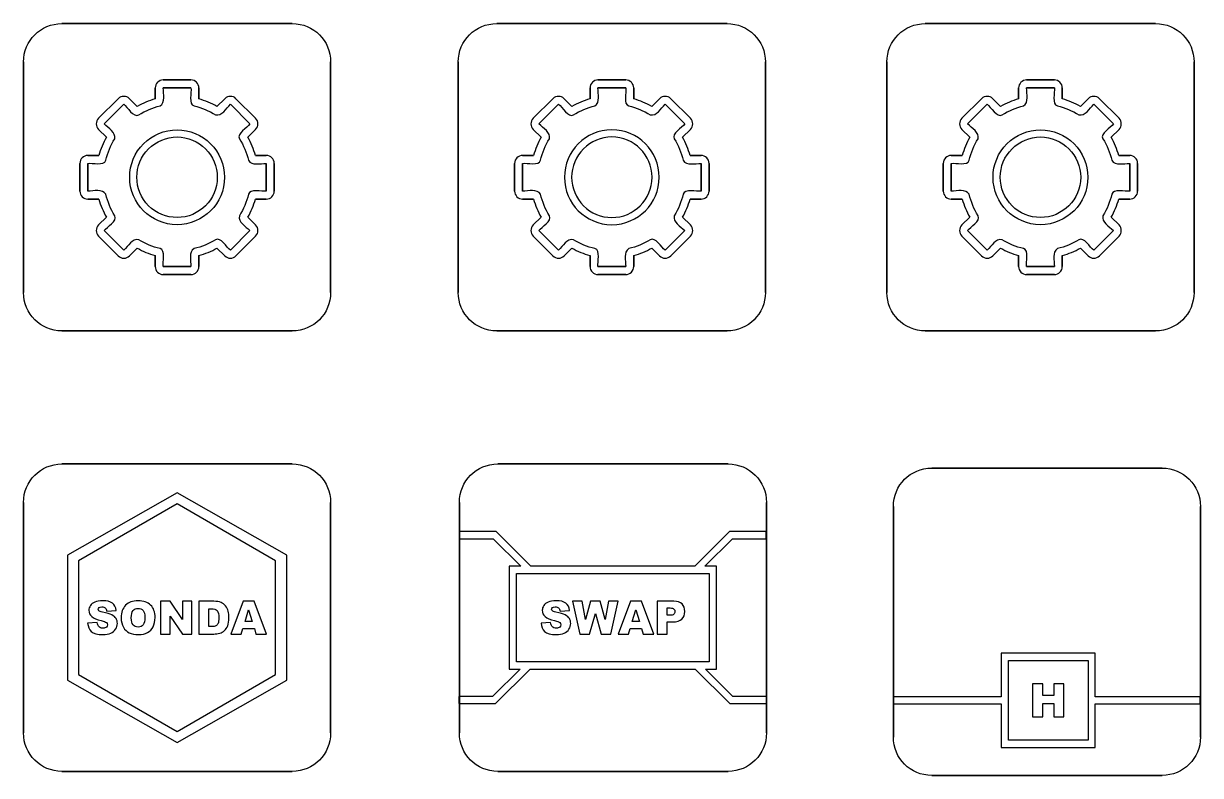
# Model space of a CAD drawing. Extents: x 85 to 1098, y 132 to 502.
# Drawn here: x 85 to 665, y 133 to 502 of the extents above; entities that cross this region are included whole.
import ezdxf

# ---------------------------------------------------------------- set-up
doc = ezdxf.new("R2010")
doc.units = 0
doc.layers.add('CZECH_Engine_Cards_wDL2', color=7, linetype='CONTINUOUS')

msp = doc.modelspace()

# ---------------------------------------------------------------- linework, layer by layer
at = {"layer": 'CZECH_Engine_Cards_wDL2', "color": 5}
for points in [[(104.345744, 502.406154), (217.731581, 502.406154)], [(104.345744, 502.406154), (104.345744, 502.406154)], [(318.345752, 502.406154), (431.731589, 502.406154)], [(318.345752, 502.406154), (318.345752, 502.406154)], [(529.34576, 502.406154), (642.731597, 502.406154)], [(529.34576, 502.406154), (529.34576, 502.406154)], [(85.448107, 370.122691), (85.448107, 483.508515)], [(236.629207, 483.508515), (236.629207, 370.122691)], [(299.448113, 370.122691), (299.448113, 483.508515)], [(450.629215, 483.508515), (450.629215, 370.122691)], [(510.448121, 370.122691), (510.448121, 483.508515)], [(661.629223, 483.508515), (661.629223, 370.122691)], [(150.292583, 470.736275), (150.292583, 465.343408)], [(167.870636, 474.650248), (154.206423, 474.650248), (154.206556, 474.650248)], [(154.216409, 470.726368), (154.216543, 470.726368)], [(154.216543, 470.726368), (167.860916, 470.726368)], [(171.784609, 465.343408), (171.784609, 470.736275)], [(364.292591, 470.736275), (364.292591, 465.343408)], [(381.870644, 474.650248), (368.206431, 474.650248), (368.206564, 474.650248)], [(368.216417, 470.726368), (368.216551, 470.726368)], [(368.216551, 470.726368), (381.860924, 470.726368)], [(385.784617, 465.343408), (385.784617, 470.736275)], [(575.292599, 470.736275), (575.292599, 465.343408)], [(592.870652, 474.650248), (579.206439, 474.650248), (579.206572, 474.650248)], [(579.216426, 470.726368), (579.216559, 470.726368)], [(579.216559, 470.726368), (592.860932, 470.726368)], [(596.784625, 465.343408), (596.784625, 470.736275)], [(132.049865, 465.466942), (122.387318, 455.804395)], [(141.398263, 461.644848), (137.576557, 465.466942)], [(184.500622, 465.466942), (180.678155, 461.644848)], [(199.689848, 455.804395), (190.027302, 465.466942)], [(346.049871, 465.466942), (336.387325, 455.804395)], [(355.398271, 461.644848), (351.576565, 465.466942)], [(398.50063, 465.466942), (394.678163, 461.644848)], [(413.689856, 455.804395), (404.02731, 465.466942)], [(557.049879, 465.466942), (547.387333, 455.804395)], [(566.398279, 461.644848), (562.576573, 465.466942)], [(609.500638, 465.466942), (605.678172, 461.644848)], [(624.689864, 455.804395), (615.027318, 465.466942)], [(125.168533, 453.036849), (134.80897, 462.685675)], [(187.260355, 462.685675), (196.909182, 453.045235)], [(339.168538, 453.036849), (348.808978, 462.685675)], [(401.260363, 462.685675), (410.90919, 453.045235)], [(550.168546, 453.036849), (559.808986, 462.685675)], [(612.260371, 462.685675), (621.909198, 453.045235)], [(122.387318, 450.277702), (126.209412, 446.455236)], [(195.867902, 446.455622), (199.690368, 450.277702)], [(336.387325, 450.277702), (340.209418, 446.455236)], [(409.86791, 446.455622), (413.690376, 450.277702)], [(547.387333, 450.277702), (551.209426, 446.455236)], [(620.867918, 446.455622), (624.690384, 450.277702)], [(122.510852, 437.561676), (117.117985, 437.561676)], [(204.959328, 437.561676), (199.566462, 437.561676)], [(336.510858, 437.561676), (331.117992, 437.561676)], [(418.959336, 437.561676), (413.56647, 437.561676)], [(547.510866, 437.561676), (542.118, 437.561676)], [(629.959344, 437.561676), (624.566478, 437.561676)], [(113.204012, 433.647702), (113.204012, 419.983503)], [(117.127825, 419.99341), (117.127825, 433.637796)], [(204.949488, 433.637796), (204.949488, 419.99341)], [(208.873301, 419.983116), (208.873301, 433.647329)], [(327.204018, 433.647702), (327.204018, 419.983503)], [(331.127832, 419.99341), (331.127832, 433.637796)], [(418.949496, 433.637796), (418.949496, 419.99341)], [(422.873309, 419.983116), (422.873309, 433.647329)], [(538.204027, 433.647702), (538.204027, 419.983503)], [(542.12784, 419.99341), (542.12784, 433.637796)], [(629.949504, 433.637796), (629.949504, 419.99341)], [(633.873317, 419.983116), (633.873317, 433.647329)], [(180.840689, 426.815596), (180.840689, 426.815596)], [(184.373182, 426.815596), (184.373182, 426.815596)], [(605.840705, 426.815596), (605.840705, 426.815596)], [(609.373198, 426.815596), (609.373198, 426.815596)], [(117.117985, 416.06953), (122.510852, 416.06953)], [(199.566462, 416.06953), (204.959328, 416.06953)], [(331.117992, 416.06953), (336.510858, 416.06953)], [(413.56647, 416.06953), (418.959336, 416.06953)], [(542.118, 416.06953), (547.510866, 416.06953)], [(624.566478, 416.06953), (629.959344, 416.06953)], [(126.209412, 407.17521), (122.387318, 403.353503)], [(199.690368, 403.353503), (195.867902, 407.175596)], [(340.209418, 407.17521), (336.387325, 403.353503)], [(413.690376, 403.353503), (409.86791, 407.175596)], [(551.209426, 407.17521), (547.387333, 403.353503)], [(624.690384, 403.353503), (620.867918, 407.175596)], [(134.817343, 390.94553), (125.16852, 400.585957)], [(196.909182, 400.594357), (187.268369, 390.945904)], [(348.817351, 390.94553), (339.168525, 400.585957)], [(410.90919, 400.594357), (401.268377, 390.945904)], [(559.817359, 390.94553), (550.168533, 400.585957)], [(621.909198, 400.594357), (612.268385, 390.945904)], [(122.387318, 397.82681), (132.049865, 388.164264)], [(190.027822, 388.164264), (199.690368, 397.82681)], [(336.387325, 397.82681), (346.049871, 388.164264)], [(404.02783, 388.164264), (413.690376, 397.82681)], [(547.387333, 397.82681), (557.049879, 388.164264)], [(615.027838, 388.164264), (624.690384, 397.82681)], [(137.576557, 388.164264), (141.399023, 391.986357)], [(150.29297, 388.287797), (150.29297, 382.89493)], [(171.784742, 382.89493), (171.784742, 388.287797)], [(180.679049, 391.986357), (184.501142, 388.164264)], [(351.576565, 388.164264), (355.399031, 391.986357)], [(364.292978, 388.287797), (364.292978, 382.89493)], [(385.78475, 382.89493), (385.78475, 388.287797)], [(394.679057, 391.986357), (398.50115, 388.164264)], [(562.576573, 388.164264), (566.399039, 391.986357)], [(575.292986, 388.287797), (575.292986, 382.89493)], [(596.784758, 382.89493), (596.784758, 388.287797)], [(605.679065, 391.986357), (609.501158, 388.164264)], [(167.860916, 382.904837), (154.216543, 382.904837)], [(381.860924, 382.904837), (368.216551, 382.904837)], [(592.860932, 382.904837), (579.216559, 382.904837)], [(154.206929, 378.980957), (167.871142, 378.980957)], [(368.206937, 378.980957), (381.87115, 378.980957)], [(579.206946, 378.980957), (592.871159, 378.980957)], [(217.731581, 351.225051), (104.345744, 351.225051)], [(431.731589, 351.225051), (318.345752, 351.225051)], [(642.731597, 351.225051), (529.34576, 351.225051)], [(104.345744, 285.800026), (217.731581, 285.800026)], [(104.345744, 285.800026), (104.345744, 285.800026)], [(318.870165, 285.799893), (432.256003, 285.799893)], [(318.870165, 285.799893), (318.870165, 285.799893)], [(532.504373, 283.799893), (645.890197, 283.799893)], [(532.504373, 283.799893), (532.504373, 283.799893)], [(85.448107, 153.516549), (85.448107, 266.902387)], [(107.029362, 240.94505), (107.029362, 179.475368), (161.037919, 148.739063), (215.047961, 179.475368), (215.047961, 240.94505), (161.037919, 271.679891), (107.029362, 240.94505)], [(236.629221, 266.902387), (236.629221, 153.516549)], [(299.972526, 153.516429), (299.972526, 266.902267)], [(451.153629, 266.902267), (451.153629, 153.516429)], [(112.543329, 238.208809), (112.543329, 182.211477), (161.037995, 154.211478), (209.533993, 182.211477), (209.533993, 238.208809), (161.037995, 266.207475), (112.543329, 238.208809)], [(513.606734, 151.51643), (513.606734, 264.902267)], [(664.787837, 264.902267), (664.787837, 151.51643)], [(423.011336, 188.448282), (328.114805, 188.448282), (328.114805, 231.970401), (423.011336, 231.970401), (423.011336, 188.448282)], [(609.478998, 149.96583), (570.290239, 149.96583), (570.290239, 189.154589), (609.478998, 189.154589), (609.478998, 149.96583)], [(217.731581, 134.61891), (104.345744, 134.61891)], [(432.256003, 134.61879), (318.870165, 134.61879)], [(645.890197, 132.618786), (532.504373, 132.618786)]]:
    msp.add_lwpolyline(points, close=True, dxfattribs=at)
for points in [[(375.039061, 450.149468), (375.039061, 450.149468)], [(375.039061, 446.618228), (375.039061, 446.618228)], [(300.029301, 252.561578), (300.029301, 249.018618), (316.621091, 249.018618), (330.189451, 235.518618), (324.568361, 235.518618), (324.568361, 184.901428), (329.833981, 184.901428), (316.339841, 171.479548), (299.75, 171.479548), (299.75, 167.934628), (317.808591, 167.934628), (334.775391, 184.901428), (416.138671, 184.901428), (433.060551, 167.979548), (451.121091, 167.979548), (451.121091, 171.522518), (434.529301, 171.522518), (421.080081, 184.901428), (426.558591, 184.901428), (426.558591, 235.518618), (420.886721, 235.518618), (434.455081, 249.018618), (451.046881, 249.018618), (451.046881, 252.561578), (432.986331, 252.561578), (415.943361, 235.518618), (335.132811, 235.518618), (318.089841, 252.561578), (300.029301, 252.561578), (300.029301, 252.561578)], [(124.45898, 218.536188), (124.45898, 218.536188)], [(141.81836, 214.768618), (141.81836, 214.768618)], [(141.82812, 218.536188), (141.82812, 218.536188)], [(152.93555, 218.262758), (152.93555, 202.157288), (157.61719, 202.157288), (157.61719, 211.001038), (163.64844, 202.157288), (168.33984, 202.157288), (168.33984, 218.262758), (163.64844, 218.262758), (163.64844, 209.352598), (157.58398, 218.262758), (152.93555, 218.262758), (152.93555, 218.262758)], [(171.73438, 218.262758), (171.73438, 202.157288), (179.12695, 202.157288)], [(179.12695, 218.262758), (171.73438, 218.262758), (171.73438, 218.262758)], [(176.71094, 214.614318), (177.95117, 214.614318)], [(177.92969, 205.815488), (176.71094, 205.815488), (176.71094, 214.614318), (176.71094, 214.614318)], [(193.58594, 218.262758), (187.53125, 202.157288), (192.61914, 202.157288), (193.39844, 204.815488), (199.06836, 204.815488), (199.85938, 202.157288), (205.06641, 202.157288), (199.01367, 218.262758), (193.58594, 218.262758), (193.58594, 218.262758)], [(347.630861, 218.536188), (347.630861, 218.536188)], [(355.650391, 218.262758), (359.232421, 202.157288), (364.109381, 202.157288), (366.921881, 212.295958), (369.746091, 202.157288), (374.623051, 202.157288), (378.171881, 218.262758), (373.470701, 218.262758), (371.767581, 209.264708), (369.273441, 218.262758), (364.560551, 218.262758), (362.078121, 209.264708), (360.375001, 218.262758), (355.650391, 218.262758), (355.650391, 218.262758)], [(384.236331, 218.262758), (378.183591, 202.157288), (383.269531, 202.157288), (384.050781, 204.815488), (389.718751, 204.815488), (390.509771, 202.157288), (395.716801, 202.157288), (389.664061, 218.262758), (384.236331, 218.262758), (384.236331, 218.262758)], [(397.277341, 218.262758), (397.277341, 202.157288), (402.275391, 202.157288), (402.275391, 208.133848), (405.000001, 208.133848)], [(405.550781, 218.262758), (397.277341, 218.262758), (397.277341, 218.262758)], [(402.275391, 214.989318), (403.693361, 214.989318)], [(403.496091, 211.395568), (402.275391, 211.395568), (402.275391, 214.989318), (402.275391, 214.989318)], [(126.4043, 213.461968), (131.0957, 213.735408)], [(196.24414, 214.086968), (198.02344, 208.297908), (194.47461, 208.297908), (196.24414, 214.086968), (196.24414, 214.086968)], [(349.574221, 213.461968), (354.265621, 213.735408)], [(386.894531, 214.086968), (388.675781, 208.297908), (385.126951, 208.297908), (386.894531, 214.086968), (386.894531, 214.086968)], [(121.74609, 207.782288), (117.01172, 207.485408)], [(344.916021, 207.782288), (340.181641, 207.485408)], [(566.742191, 192.704158), (566.742191, 171.280328), (513.527341, 171.280328), (513.527341, 167.838928), (566.742191, 167.838928), (566.742191, 146.417048), (613.027341, 146.417048), (613.027341, 167.838928), (664.703121, 167.838928), (664.703121, 171.282288), (613.027341, 171.282288), (613.027341, 192.704158), (566.742191, 192.704158), (566.742191, 192.704158)], [(582.177731, 177.612368), (582.177731, 161.506898), (587.154301, 161.506898), (587.154301, 168.022518), (592.591801, 168.022518), (592.591801, 161.506898), (597.591801, 161.506898), (597.591801, 177.612368), (592.591801, 177.612368), (592.591801, 171.977598), (587.154301, 171.977598), (587.154301, 177.612368), (582.177731, 177.612368), (582.177731, 177.612368)]]:
    msp.add_lwpolyline(points, dxfattribs=at)
for points in [[(85.448107, 483.508515), (85.448107, 493.977808), (93.876452, 502.406154), (104.345744, 502.406154)], [(217.731581, 502.406154), (228.200861, 502.406154), (236.629207, 493.977808), (236.629207, 483.508515)], [(299.448113, 483.508515), (299.448113, 493.977808), (307.876459, 502.406154), (318.345752, 502.406154)], [(431.731589, 502.406154), (442.200869, 502.406154), (450.629215, 493.977808), (450.629215, 483.508515)], [(510.448121, 483.508515), (510.448121, 493.977808), (518.876467, 502.406154), (529.34576, 502.406154)], [(642.731597, 502.406154), (653.200877, 502.406154), (661.629223, 493.977808), (661.629223, 483.508515)], [(154.206556, 474.650248), (152.048556, 474.650248), (150.292583, 472.894262), (150.292583, 470.736275)], [(152.71045, 461.917822), (155.433663, 463.615795), (154.216409, 467.749528), (154.216409, 470.726368)], [(167.860916, 470.726368), (168.218169, 468.577688), (166.532823, 462.673702), (169.366876, 461.918208)], [(171.784609, 470.736275), (171.784609, 472.894262), (170.028622, 474.650248), (167.870636, 474.650248)], [(368.206564, 474.650248), (366.048564, 474.650248), (364.292591, 472.894262), (364.292591, 470.736275)], [(366.710457, 461.917822), (369.433671, 463.615795), (368.216417, 467.749528), (368.216417, 470.726368)], [(381.860924, 470.726368), (382.218177, 468.577688), (380.53283, 462.673702), (383.366884, 461.918208)], [(385.784617, 470.736275), (385.784617, 472.894262), (384.02863, 474.650248), (381.870644, 474.650248)], [(579.206572, 474.650248), (577.048572, 474.650248), (575.292599, 472.894262), (575.292599, 470.736275)], [(577.710466, 461.917822), (580.433679, 463.615795), (579.216426, 467.749528), (579.216426, 470.726368)], [(592.860932, 470.726368), (593.218185, 468.577688), (591.532839, 462.673702), (594.366892, 461.918208)], [(596.784625, 470.736275), (596.784625, 472.894262), (595.028638, 474.650248), (592.870652, 474.650248)], [(137.576557, 465.466942), (136.05277, 466.990528), (133.573463, 466.990342), (132.049865, 465.466942)], [(150.292583, 465.343408), (147.175556, 464.470435), (144.194716, 463.231022), (141.398263, 461.644848)], [(180.678155, 461.644848), (177.881796, 463.230742), (174.901516, 464.470475), (171.784609, 465.343408)], [(190.027302, 465.466942), (188.503902, 466.990728), (186.024409, 466.990342), (184.500622, 465.466942)], [(351.576565, 465.466942), (350.052778, 466.990528), (347.573471, 466.990342), (346.049871, 465.466942)], [(364.292591, 465.343408), (361.175564, 464.470435), (358.194724, 463.231022), (355.398271, 461.644848)], [(394.678163, 461.644848), (391.881804, 463.230742), (388.901524, 464.470475), (385.784617, 465.343408)], [(404.02731, 465.466942), (402.50391, 466.990728), (400.024417, 466.990342), (398.50063, 465.466942)], [(562.576573, 465.466942), (561.052786, 466.990528), (558.573479, 466.990342), (557.049879, 465.466942)], [(575.292599, 465.343408), (572.175572, 464.470435), (569.194732, 463.231022), (566.398279, 461.644848)], [(605.678172, 461.644848), (602.881812, 463.230742), (599.901532, 464.470475), (596.784625, 465.343408)], [(615.027318, 465.466942), (613.503918, 466.990728), (611.024425, 466.990342), (609.500638, 465.466942)], [(134.80897, 462.685675), (136.58169, 461.417528), (139.583637, 456.027595), (142.123356, 457.513182)], [(142.123356, 457.513182), (145.38157, 459.535515), (148.94365, 461.017395), (152.71045, 461.917822)], [(169.366876, 461.918208), (173.133876, 461.017782), (176.695756, 459.535515), (179.953969, 457.513182)], [(179.953969, 457.513182), (183.086955, 456.773822), (185.153035, 460.574888), (187.260355, 462.685675)], [(348.808978, 462.685675), (350.581698, 461.417528), (353.583644, 456.027595), (356.123364, 457.513182)], [(356.123364, 457.513182), (359.381578, 459.535515), (362.943658, 461.017395), (366.710457, 461.917822)], [(383.366884, 461.918208), (387.133884, 461.017782), (390.695764, 459.535515), (393.953977, 457.513182)], [(393.953977, 457.513182), (397.086963, 456.773822), (399.153043, 460.574888), (401.260363, 462.685675)], [(559.808986, 462.685675), (561.581706, 461.417528), (564.583653, 456.027595), (567.123372, 457.513182)], [(567.123372, 457.513182), (570.381586, 459.535515), (573.943666, 461.017395), (577.710466, 461.917822)], [(594.366892, 461.918208), (598.133892, 461.017782), (601.695772, 459.535515), (604.953985, 457.513182)], [(604.953985, 457.513182), (608.086971, 456.773822), (610.153051, 460.574888), (612.260371, 462.685675)], [(122.387318, 455.804395), (120.863732, 454.280795), (120.863732, 451.801502), (122.387318, 450.277702)], [(130.341011, 445.730849), (131.080318, 448.863875), (127.279279, 450.929715), (125.168533, 453.036849)], [(196.909182, 453.045235), (195.641102, 451.272942), (190.250249, 448.270009), (191.736689, 445.730849)], [(199.690368, 450.277702), (201.213582, 451.801502), (201.213395, 454.280795), (199.689848, 455.804395)], [(336.387325, 455.804395), (334.863738, 454.280795), (334.863738, 451.801502), (336.387325, 450.277702)], [(344.341018, 445.730849), (345.080325, 448.863875), (341.279285, 450.929715), (339.168538, 453.036849)], [(410.90919, 453.045235), (409.64111, 451.272942), (404.250257, 448.270009), (405.736697, 445.730849)], [(413.690376, 450.277702), (415.21359, 451.801502), (415.213403, 454.280795), (413.689856, 455.804395)], [(547.387333, 455.804395), (545.863746, 454.280795), (545.863746, 451.801502), (547.387333, 450.277702)], [(555.341026, 445.730849), (556.080333, 448.863875), (552.279293, 450.929715), (550.168546, 453.036849)], [(621.909198, 453.045235), (620.641118, 451.272942), (615.250265, 448.270009), (616.736705, 445.730849)], [(624.690384, 450.277702), (626.213598, 451.801502), (626.213411, 454.280795), (624.689864, 455.804395)], [(126.209412, 446.455236), (124.623518, 443.659062), (123.383785, 440.678596), (122.510852, 437.561676)], [(144.538662, 443.3156), (148.914734, 447.691674), (154.849961, 450.150128), (161.038663, 450.150129)], [(147.036504, 440.817755), (150.750107, 444.531358), (155.786835, 446.617638), (161.038663, 446.617636)], [(161.038663, 450.150129), (167.227364, 450.150128), (173.162592, 447.691674), (177.538663, 443.3156)], [(161.038663, 446.617636), (166.290488, 446.617634), (171.327212, 444.531353), (175.040813, 440.81775)], [(199.566462, 437.561676), (198.693488, 440.678502), (197.454075, 443.659169), (195.867902, 446.455622)], [(340.209418, 446.455236), (338.623525, 443.659062), (337.383792, 440.678596), (336.510858, 437.561676)], [(375.039061, 450.149468), (362.152184, 450.149168), (351.70538, 439.702365), (351.705081, 426.815488)], [(375.039061, 446.618228), (369.786992, 446.618413), (364.749981, 444.532118), (361.036208, 440.818344)], [(398.373051, 426.815488), (398.372751, 439.702369), (387.925942, 450.149174), (375.039061, 450.149468)], [(394.839841, 426.815488), (394.840232, 437.751636), (385.975208, 446.617537), (375.039061, 446.618228)], [(413.56647, 437.561676), (412.693496, 440.678502), (411.454083, 443.659169), (409.86791, 446.455622)], [(551.209426, 446.455236), (549.623533, 443.659062), (548.3838, 440.678596), (547.510866, 437.561676)], [(569.538678, 443.3156), (573.91475, 447.691674), (579.849977, 450.150128), (586.038679, 450.150129)], [(572.03652, 440.817755), (575.750123, 444.531358), (580.786851, 446.617638), (586.038679, 446.617636)], [(586.038679, 450.150129), (592.22738, 450.150128), (598.162608, 447.691674), (602.538679, 443.3156)], [(586.038679, 446.617636), (591.290504, 446.617634), (596.327228, 444.531353), (600.040829, 440.81775)], [(624.566478, 437.561676), (623.693504, 440.678502), (622.454091, 443.659169), (620.867918, 446.455622)], [(125.935986, 435.143756), (126.836413, 438.910556), (128.318678, 442.472636), (130.341011, 445.730849)], [(137.704143, 426.815596), (137.704141, 433.004297), (140.162591, 438.939526), (144.538662, 443.3156)], [(141.236623, 426.815596), (141.236621, 432.067424), (143.322901, 437.104152), (147.036504, 440.817755)], [(175.040813, 440.81775), (178.754413, 437.104147), (180.840691, 432.067422), (180.840689, 426.815596)], [(177.538663, 443.3156), (181.914735, 438.939526), (184.373185, 433.004297), (184.373182, 426.815596)], [(191.736689, 445.730849), (193.759022, 442.472236), (195.240915, 438.910169), (196.140955, 435.143756)], [(339.935992, 435.143756), (340.836418, 438.910556), (342.318685, 442.472636), (344.341018, 445.730849)], [(361.036208, 440.818344), (357.322435, 437.104569), (355.236143, 432.067557), (355.236331, 426.815488)], [(405.736697, 445.730849), (407.75903, 442.472236), (409.240923, 438.910169), (410.140963, 435.143756)], [(550.936, 435.143756), (551.836426, 438.910556), (553.318693, 442.472636), (555.341026, 445.730849)], [(562.704159, 426.815596), (562.704157, 433.004297), (565.162607, 438.939526), (569.538678, 443.3156)], [(566.236639, 426.815596), (566.236637, 432.067424), (568.322917, 437.104152), (572.03652, 440.817755)], [(600.040829, 440.81775), (603.754429, 437.104147), (605.840707, 432.067422), (605.840705, 426.815596)], [(602.538679, 443.3156), (606.914751, 438.939526), (609.373201, 433.004297), (609.373198, 426.815596)], [(616.736705, 445.730849), (618.759038, 442.472236), (620.240931, 438.910169), (621.140971, 435.143756)], [(117.117985, 437.561676), (114.959998, 437.561676), (113.204012, 435.805702), (113.204012, 433.647702)], [(117.127825, 433.637796), (119.276505, 433.995049), (125.180506, 432.309716), (125.935986, 435.143756)], [(196.140955, 435.143756), (197.838862, 432.420529), (201.972568, 433.637796), (204.949488, 433.637796)], [(208.873301, 433.647329), (208.873301, 435.805516), (207.117315, 437.561676), (204.959328, 437.561676)], [(331.117992, 437.561676), (328.960005, 437.561676), (327.204018, 435.805702), (327.204018, 433.647702)], [(331.127832, 433.637796), (333.276512, 433.995049), (339.180512, 432.309716), (339.935992, 435.143756)], [(410.140963, 435.143756), (411.83887, 432.420529), (415.972576, 433.637796), (418.949496, 433.637796)], [(422.873309, 433.647329), (422.873309, 435.805516), (421.117323, 437.561676), (418.959336, 437.561676)], [(542.118, 437.561676), (539.960013, 437.561676), (538.204027, 435.805702), (538.204027, 433.647702)], [(542.12784, 433.637796), (544.27652, 433.995049), (550.18052, 432.309716), (550.936, 435.143756)], [(621.140971, 435.143756), (622.838878, 432.420529), (626.972584, 433.637796), (629.949504, 433.637796)], [(633.873317, 433.647329), (633.873317, 435.805516), (632.117331, 437.561676), (629.959344, 437.561676)], [(161.038663, 403.481077), (148.151364, 403.481079), (137.704145, 413.928298), (137.704143, 426.815596)], [(147.036509, 412.813446), (143.322906, 416.527046), (141.236625, 421.56377), (141.236623, 426.815596)], [(184.373182, 426.815596), (184.37318, 413.928298), (173.925961, 403.481079), (161.038663, 403.481077)], [(180.840689, 426.815596), (180.840686, 415.87924), (171.975018, 407.013573), (161.038663, 407.01357)], [(351.705081, 426.815488), (351.70538, 413.928611), (362.152184, 403.481808), (375.039061, 403.481508)], [(355.236331, 426.815488), (355.236145, 421.563421), (357.322439, 416.526412), (361.036211, 412.812639)], [(375.039061, 403.481508), (387.925942, 403.481803), (398.372751, 413.928607), (398.373051, 426.815488)], [(375.039061, 407.012758), (385.975205, 407.01345), (394.840226, 415.879344), (394.839841, 426.815488)], [(586.038679, 403.481077), (573.15138, 403.481079), (562.704161, 413.928298), (562.704159, 426.815596)], [(572.036525, 412.813446), (568.322922, 416.527046), (566.236641, 421.56377), (566.236639, 426.815596)], [(609.373198, 426.815596), (609.373196, 413.928298), (598.925977, 403.481079), (586.038679, 403.481077)], [(605.840705, 426.815596), (605.840702, 415.87924), (596.975035, 407.013573), (586.038679, 407.01357)], [(113.204012, 419.983503), (113.204012, 417.825503), (114.959998, 416.06953), (117.117985, 416.06953)], [(125.93636, 418.48745), (124.23824, 421.210623), (120.104798, 419.99341), (117.127825, 419.99341)], [(130.341011, 407.900356), (128.318678, 411.15857), (126.836786, 414.720636), (125.93636, 418.48745)], [(196.140955, 418.48745), (195.240915, 414.720836), (193.759022, 411.15877), (191.736689, 407.900356)], [(204.949488, 419.99341), (202.800448, 419.63613), (196.897035, 421.321503), (196.140955, 418.48745)], [(204.959328, 416.06953), (207.117315, 416.06953), (208.873301, 417.82513), (208.873301, 419.983116)], [(327.204018, 419.983503), (327.204018, 417.825503), (328.960005, 416.06953), (331.117992, 416.06953)], [(339.936365, 418.48745), (338.238245, 421.210623), (334.104805, 419.99341), (331.127832, 419.99341)], [(344.341018, 407.900356), (342.318685, 411.15857), (340.836791, 414.720636), (339.936365, 418.48745)], [(410.140963, 418.48745), (409.240923, 414.720836), (407.75903, 411.15877), (405.736697, 407.900356)], [(418.949496, 419.99341), (416.800456, 419.63613), (410.897043, 421.321503), (410.140963, 418.48745)], [(418.959336, 416.06953), (421.117323, 416.06953), (422.873309, 417.82513), (422.873309, 419.983116)], [(538.204027, 419.983503), (538.204027, 417.825503), (539.960013, 416.06953), (542.118, 416.06953)], [(550.936373, 418.48745), (549.238253, 421.210623), (545.104813, 419.99341), (542.12784, 419.99341)], [(555.341026, 407.900356), (553.318693, 411.15857), (551.8368, 414.720636), (550.936373, 418.48745)], [(621.140971, 418.48745), (620.240931, 414.720836), (618.759038, 411.15877), (616.736705, 407.900356)], [(629.949504, 419.99341), (627.800464, 419.63613), (621.897051, 421.321503), (621.140971, 418.48745)], [(629.959344, 416.06953), (632.117331, 416.06953), (633.873317, 417.82513), (633.873317, 419.983116)], [(122.510852, 416.06953), (123.383825, 412.952503), (124.623238, 409.971663), (126.209412, 407.17521)], [(161.038663, 407.01357), (155.786837, 407.013568), (150.750111, 409.099846), (147.036509, 412.813446)], [(195.867902, 407.175596), (197.453995, 409.971956), (198.693528, 412.95281), (199.566462, 416.06953)], [(336.510858, 416.06953), (337.383832, 412.952503), (338.623245, 409.971663), (340.209418, 407.17521)], [(361.036211, 412.812639), (364.749984, 409.098867), (369.786993, 407.012573), (375.039061, 407.012758)], [(409.86791, 407.175596), (411.454003, 409.971956), (412.693536, 412.95281), (413.56647, 416.06953)], [(547.510866, 416.06953), (548.38384, 412.952503), (549.623253, 409.971663), (551.209426, 407.17521)], [(586.038679, 407.01357), (580.786853, 407.013568), (575.750127, 409.099846), (572.036525, 412.813446)], [(620.867918, 407.175596), (622.454011, 409.971956), (623.693544, 412.95281), (624.566478, 416.06953)], [(125.16852, 400.585957), (126.436506, 402.358423), (131.826878, 405.361063), (130.341011, 407.900356)], [(191.736689, 407.900356), (190.996755, 404.76725), (194.798408, 402.701343), (196.909182, 400.594357)], [(339.168525, 400.585957), (340.436511, 402.358423), (345.826885, 405.361063), (344.341018, 407.900356)], [(405.736697, 407.900356), (404.996763, 404.76725), (408.798416, 402.701343), (410.90919, 400.594357)], [(550.168533, 400.585957), (551.43652, 402.358423), (556.826893, 405.361063), (555.341026, 407.900356)], [(616.736705, 407.900356), (615.996771, 404.76725), (619.798425, 402.701343), (621.909198, 400.594357)], [(122.387318, 403.353503), (120.863732, 401.829717), (120.863732, 399.35041), (122.387318, 397.82681)], [(199.690368, 397.82681), (201.213768, 399.35041), (201.213768, 401.829703), (199.690368, 403.353503)], [(336.387325, 403.353503), (334.863738, 401.829717), (334.863738, 399.35041), (336.387325, 397.82681)], [(413.690376, 397.82681), (415.213776, 399.35041), (415.213776, 401.829703), (413.690376, 403.353503)], [(547.387333, 403.353503), (545.863746, 401.829717), (545.863746, 399.35041), (547.387333, 397.82681)], [(624.690384, 397.82681), (626.213784, 399.35041), (626.213784, 401.829703), (624.690384, 403.353503)], [(142.123476, 396.118023), (138.91261, 396.63337), (136.910263, 393.042037), (134.817343, 390.94553)], [(152.710583, 391.712997), (148.94377, 392.613424), (145.381703, 394.09569), (142.123476, 396.118023)], [(179.953969, 396.118023), (176.695756, 394.09569), (173.133876, 392.613797), (169.366876, 391.71337)], [(187.268369, 390.945904), (185.495782, 392.213757), (182.493475, 397.603797), (179.953969, 396.118023)], [(356.123484, 396.118023), (352.912618, 396.63337), (350.910271, 393.042037), (348.817351, 390.94553)], [(366.710591, 391.712997), (362.943778, 392.613424), (359.381711, 394.09569), (356.123484, 396.118023)], [(393.953977, 396.118023), (390.695764, 394.09569), (387.133884, 392.613797), (383.366884, 391.71337)], [(401.268377, 390.945904), (399.49579, 392.213757), (396.493483, 397.603797), (393.953977, 396.118023)], [(567.123492, 396.118023), (563.912626, 396.63337), (561.910279, 393.042037), (559.817359, 390.94553)], [(577.710599, 391.712997), (573.943786, 392.613424), (570.381719, 394.09569), (567.123492, 396.118023)], [(604.953985, 396.118023), (601.695772, 394.09569), (598.133892, 392.613797), (594.366892, 391.71337)], [(612.268385, 390.945904), (610.495798, 392.213757), (607.493491, 397.603797), (604.953985, 396.118023)], [(132.049865, 388.164264), (133.573663, 386.640677), (136.05277, 386.640677), (137.576557, 388.164264)], [(141.399023, 391.986357), (144.195396, 390.400264), (147.17605, 389.16073), (150.29297, 388.287797)], [(154.216543, 382.904837), (153.859289, 385.053517), (155.544636, 390.957504), (152.710583, 391.712997)], [(169.366876, 391.71337), (166.643663, 390.01541), (167.860916, 385.881677), (167.860916, 382.904837)], [(171.784742, 388.287797), (174.901756, 389.16077), (177.882609, 390.400184), (180.679049, 391.986357)], [(184.501142, 388.164264), (186.024542, 386.640477), (188.504035, 386.640864), (190.027822, 388.164264)], [(346.049871, 388.164264), (347.573671, 386.640677), (350.052778, 386.640677), (351.576565, 388.164264)], [(355.399031, 391.986357), (358.195404, 390.400264), (361.176058, 389.16073), (364.292978, 388.287797)], [(368.216551, 382.904837), (367.859297, 385.053517), (369.544644, 390.957504), (366.710591, 391.712997)], [(383.366884, 391.71337), (380.64367, 390.01541), (381.860924, 385.881677), (381.860924, 382.904837)], [(385.78475, 388.287797), (388.901764, 389.16077), (391.882617, 390.400184), (394.679057, 391.986357)], [(398.50115, 388.164264), (400.02455, 386.640477), (402.504043, 386.640864), (404.02783, 388.164264)], [(557.049879, 388.164264), (558.573679, 386.640677), (561.052786, 386.640677), (562.576573, 388.164264)], [(566.399039, 391.986357), (569.195412, 390.400264), (572.176066, 389.16073), (575.292986, 388.287797)], [(579.216559, 382.904837), (578.859306, 385.053517), (580.544652, 390.957504), (577.710599, 391.712997)], [(594.366892, 391.71337), (591.643679, 390.01541), (592.860932, 385.881677), (592.860932, 382.904837)], [(596.784758, 388.287797), (599.901772, 389.16077), (602.882625, 390.400184), (605.679065, 391.986357)], [(609.501158, 388.164264), (611.024558, 386.640477), (613.504051, 386.640864), (615.027838, 388.164264)], [(150.29297, 382.89493), (150.29297, 380.736944), (152.048943, 378.980957), (154.206929, 378.980957)], [(167.871142, 378.980957), (170.029129, 378.980957), (171.784742, 380.736944), (171.784742, 382.89493)], [(364.292978, 382.89493), (364.292978, 380.736944), (366.048951, 378.980957), (368.206937, 378.980957)], [(381.87115, 378.980957), (384.029137, 378.980957), (385.78475, 380.736944), (385.78475, 382.89493)], [(575.292986, 382.89493), (575.292986, 380.736944), (577.048959, 378.980957), (579.206946, 378.980957)], [(592.871159, 378.980957), (595.029145, 378.980957), (596.784758, 380.736944), (596.784758, 382.89493)], [(104.345744, 351.225051), (93.876452, 351.225051), (85.448107, 359.653398), (85.448107, 370.122691)], [(236.629207, 370.122691), (236.629207, 359.653398), (228.200861, 351.225051), (217.731581, 351.225051)], [(318.345752, 351.225051), (307.876459, 351.225051), (299.448113, 359.653398), (299.448113, 370.122691)], [(450.629215, 370.122691), (450.629215, 359.653398), (442.200869, 351.225051), (431.731589, 351.225051)], [(529.34576, 351.225051), (518.876467, 351.225051), (510.448121, 359.653398), (510.448121, 370.122691)], [(661.629223, 370.122691), (661.629223, 359.653398), (653.200877, 351.225051), (642.731597, 351.225051)], [(85.448107, 266.902387), (85.448107, 277.37168), (93.876454, 285.800026), (104.345744, 285.800026)], [(217.731581, 285.800026), (228.200874, 285.800026), (236.629221, 277.37168), (236.629221, 266.902387)], [(299.972526, 266.902267), (299.972526, 277.37156), (308.400872, 285.799893), (318.870165, 285.799893)], [(432.256003, 285.799893), (442.725282, 285.799893), (451.153629, 277.37156), (451.153629, 266.902267)], [(513.606734, 264.902267), (513.606734, 275.37156), (522.03508, 283.799893), (532.504373, 283.799893)], [(645.890197, 283.799893), (656.35949, 283.799893), (664.787837, 275.37156), (664.787837, 264.902267)], [(118.33008, 216.163148), (117.854, 215.430728), (117.61523, 214.650938), (117.61523, 213.823298)], [(120.49414, 217.899468), (119.53467, 217.481998), (118.81348, 216.902898), (118.33008, 216.163148)], [(124.45898, 218.536188), (122.78174, 218.536188), (121.46094, 218.324278), (120.49414, 217.899468)], [(122.21875, 214.274468), (122.21875, 214.626028), (122.36524, 214.923398), (122.6582, 215.165098)], [(122.6582, 215.165098), (122.95117, 215.414128), (123.38623, 215.538148), (123.96484, 215.538148)], [(123.96484, 215.538148), (124.66797, 215.538148), (125.21777, 215.373598), (125.61328, 215.044008)], [(129.16211, 217.383848), (128.08545, 218.152898), (126.51709, 218.536188), (124.45898, 218.536188)], [(125.61328, 215.044008), (126.01611, 214.714418), (126.27978, 214.187078), (126.4043, 213.461968)], [(131.0957, 213.735408), (130.89062, 215.405328), (130.24609, 216.622128), (129.16211, 217.383848)], [(135.70898, 216.338928), (134.24415, 214.874078), (133.51172, 212.827698), (133.51172, 210.198298)], [(141.82812, 218.536188), (139.21338, 218.536188), (137.17383, 217.803768), (135.70898, 216.338928)], [(139.40039, 213.702208), (140.0083, 214.412648), (140.81495, 214.768618), (141.81836, 214.768618)], [(141.81836, 214.768618), (142.86573, 214.768618), (143.69287, 214.417048), (144.30078, 213.713928)], [(148.02539, 216.372128), (146.5752, 217.814998), (144.50879, 218.536188), (141.82812, 218.536188)], [(150.20117, 210.331118), (150.20117, 212.923888), (149.47559, 214.936578), (148.02539, 216.372128)], [(177.95117, 214.614318), (179.24023, 214.614318), (180.16406, 214.300838), (180.7207, 213.670958)], [(182.6543, 217.669008), (181.76074, 218.064508), (180.58447, 218.262758), (179.12695, 218.262758)], [(184.88477, 215.965878), (184.29883, 216.705618), (183.55518, 217.273498), (182.6543, 217.669008)], [(186.1582, 213.383848), (185.89453, 214.365288), (185.4707, 215.226128), (184.88477, 215.965878)], [(341.500001, 216.163148), (341.023931, 215.430728), (340.785161, 214.650948), (340.785161, 213.823298)], [(343.664061, 217.899468), (342.704601, 217.481988), (341.983401, 216.902888), (341.500001, 216.163148)], [(347.630861, 218.536188), (345.953611, 218.536188), (344.630861, 218.324278), (343.664061, 217.899468)], [(345.388671, 214.274468), (345.388671, 214.626038), (345.535161, 214.923398), (345.828121, 215.165098)], [(345.828121, 215.165098), (346.121091, 215.414118), (346.558111, 215.538148), (347.136721, 215.538148)], [(347.136721, 215.538148), (347.839851, 215.538148), (348.387691, 215.373588), (348.783201, 215.044008)], [(352.332031, 217.383848), (351.255371, 218.152898), (349.688971, 218.536188), (347.630861, 218.536188)], [(348.783201, 215.044008), (349.186031, 214.714418), (349.449701, 214.187078), (349.574221, 213.461968)], [(354.265621, 213.735408), (354.060551, 215.405328), (353.416021, 216.622128), (352.332031, 217.383848)], [(403.693361, 214.989318), (404.623541, 214.989318), (405.256841, 214.813538), (405.593751, 214.461968)], [(409.593751, 216.977598), (408.700191, 217.834528), (407.352541, 218.262758), (405.550781, 218.262758)], [(405.593751, 214.461968), (405.930671, 214.110408), (406.099611, 213.680228), (406.099611, 213.174868)], [(410.945311, 213.319398), (410.945311, 214.901418), (410.494631, 216.120668), (409.593751, 216.977598)], [(117.61523, 213.823298), (117.61523, 212.563528), (118.08398, 211.526908), (119.02148, 210.713928)], [(119.02148, 210.713928), (119.95166, 209.900938), (121.50879, 209.249578), (123.69141, 208.758848)], [(122.58008, 213.583068), (122.33838, 213.788138), (122.21875, 214.018118), (122.21875, 214.274468)], [(124.25, 212.989318), (123.37109, 213.172428), (122.81445, 213.370668), (122.58008, 213.583068)], [(123.69141, 208.758848), (125.02441, 208.465878), (125.87402, 208.154848), (126.24023, 207.825258)], [(128.91992, 211.561578), (127.98242, 212.044978), (126.42529, 212.520568), (124.25, 212.989318)], [(130.97461, 209.780328), (130.5498, 210.490778), (129.86475, 211.085498), (128.91992, 211.561578)], [(131.62305, 207.397518), (131.62305, 208.276428), (131.40674, 209.069878), (130.97461, 209.780328)], [(133.51172, 210.198298), (133.51172, 208.315968), (133.88135, 206.749568), (134.62109, 205.497128)], [(138.48828, 210.176818), (138.48828, 211.817438), (138.79248, 212.991758), (139.40039, 213.702208)], [(139.39062, 206.670958), (138.79004, 207.381408), (138.48828, 208.550848), (138.48828, 210.176818)], [(144.30078, 213.713928), (144.91601, 213.018118), (145.22461, 211.911678), (145.22461, 210.395568)], [(145.22461, 210.395568), (145.22461, 208.593818), (144.93163, 207.345278), (144.3457, 206.649468)], [(149.24414, 205.694398), (149.88135, 206.902888), (150.20117, 208.448788), (150.20117, 210.331118)], [(180.7207, 213.670958), (181.27735, 213.041068), (181.55469, 211.871638), (181.55469, 210.165098)], [(181.55469, 210.165098), (181.55469, 208.876028), (181.43067, 207.942928), (181.18164, 207.364318)], [(185.96094, 206.254938), (186.35645, 207.207088), (186.55469, 208.543518), (186.55469, 210.264708)], [(186.55469, 210.264708), (186.55469, 211.363338), (186.42187, 212.402398), (186.1582, 213.383848)], [(340.785161, 213.823298), (340.785161, 212.563538), (341.253901, 211.526908), (342.191411, 210.713928)], [(342.191411, 210.713928), (343.121581, 209.900928), (344.678711, 209.249568), (346.861331, 208.758848)], [(345.751951, 213.583068), (345.510251, 213.788138), (345.388671, 214.018128), (345.388671, 214.274468)], [(347.421881, 212.989318), (346.542971, 213.172428), (345.986331, 213.370668), (345.751951, 213.583068)], [(346.861331, 208.758848), (348.194331, 208.465878), (349.043941, 208.154848), (349.410161, 207.825258)], [(352.089841, 211.561578), (351.152341, 212.044978), (349.597161, 212.520568), (347.421881, 212.989318)], [(354.144531, 209.780328), (353.719731, 210.490778), (353.034671, 211.085498), (352.089841, 211.561578)], [(354.792971, 207.397518), (354.792971, 208.276428), (354.576661, 209.069878), (354.144531, 209.780328)], [(405.517581, 211.889708), (405.129391, 211.560118), (404.455571, 211.395568), (403.496091, 211.395568)], [(405.000001, 208.133848), (407.006841, 208.133848), (408.498541, 208.591378), (409.472661, 209.506898)], [(406.099611, 213.174868), (406.099611, 212.654848), (405.905761, 212.226618), (405.517581, 211.889708)], [(409.472661, 209.506898), (410.454111, 210.422428), (410.945311, 211.693408), (410.945311, 213.319398)], [(117.01172, 207.485408), (117.15088, 205.859438), (117.74609, 204.518608), (118.80078, 203.463928)], [(118.80078, 203.463928), (119.85547, 202.409228), (121.75293, 201.881898), (124.49219, 201.881898)], [(122.37305, 206.024468), (122.05811, 206.427298), (121.84863, 207.013238), (121.74609, 207.782288)], [(124.57031, 205.045958), (123.61816, 205.045958), (122.88574, 205.372618), (122.37305, 206.024468)], [(126.20703, 205.540098), (125.82617, 205.210508), (125.28076, 205.045958), (124.57031, 205.045958)], [(126.78906, 206.704158), (126.78906, 206.264708), (126.59522, 205.877018), (126.20703, 205.540098)], [(126.24023, 207.825258), (126.60645, 207.495668), (126.78906, 207.121648), (126.78906, 206.704158)], [(128.37109, 202.551818), (129.39648, 203.005918), (130.19434, 203.668518), (130.76562, 204.540098)], [(130.76562, 204.540098), (131.33691, 205.411678), (131.62305, 206.364808), (131.62305, 207.397518)], [(134.62109, 205.497128), (135.36084, 204.244688), (136.32519, 203.327698), (137.51172, 202.749078)], [(141.86133, 205.606508), (140.82129, 205.606508), (139.99854, 205.960508), (139.39062, 206.670958)], [(144.3457, 206.649468), (143.75977, 205.953678), (142.93067, 205.606508), (141.86133, 205.606508)], [(142.02734, 201.881898), (143.81445, 201.881898), (145.3042, 202.215388), (146.49805, 202.881898)], [(146.49805, 202.881898), (147.69921, 203.555728), (148.61426, 204.493228), (149.24414, 205.694398)], [(180.14844, 206.155328), (179.70898, 205.928288), (178.96972, 205.815488), (177.92969, 205.815488)], [(181.18164, 207.364318), (180.93262, 206.793028), (180.58789, 206.389708), (180.14844, 206.155328)], [(182.09375, 202.596738), (182.8921, 202.809138), (183.64014, 203.232968), (184.33594, 203.870178)], [(184.33594, 203.870178), (185.03174, 204.514698), (185.57276, 205.310118), (185.96094, 206.254938)], [(340.181641, 207.485408), (340.320801, 205.859438), (340.917971, 204.518618), (341.972661, 203.463928)], [(341.972661, 203.463928), (343.027351, 202.409238), (344.924811, 201.881898), (347.664061, 201.881898)], [(345.542971, 206.024468), (345.228031, 206.427308), (345.018551, 207.013248), (344.916021, 207.782288)], [(347.740231, 205.045958), (346.788081, 205.045958), (346.055661, 205.372628), (345.542971, 206.024468)], [(349.376951, 205.540098), (348.996101, 205.210508), (348.450691, 205.045958), (347.740231, 205.045958)], [(349.958981, 206.704158), (349.958981, 206.264698), (349.765141, 205.877008), (349.376951, 205.540098)], [(349.410161, 207.825258), (349.776371, 207.495668), (349.958981, 207.121638), (349.958981, 206.704158)], [(351.541021, 202.551818), (352.566411, 203.005928), (353.364261, 203.668518), (353.935551, 204.540098)], [(353.935551, 204.540098), (354.506841, 205.411678), (354.792971, 206.364808), (354.792971, 207.397518)], [(124.49219, 201.881898), (126.05225, 201.881898), (127.3457, 202.105038), (128.37109, 202.551818)], [(137.51172, 202.749078), (138.70557, 202.170468), (140.21093, 201.881898), (142.02734, 201.881898)], [(179.12695, 202.157288), (180.01318, 202.157288), (181.00244, 202.303768), (182.09375, 202.596738)], [(347.664061, 201.881898), (349.224121, 201.881898), (350.515631, 202.105048), (351.541021, 202.551818)], [(104.345744, 134.61891), (93.876454, 134.61891), (85.448107, 143.047256), (85.448107, 153.516549)], [(236.629221, 153.516549), (236.629221, 143.047256), (228.200874, 134.61891), (217.731581, 134.61891)], [(318.870165, 134.61879), (308.400872, 134.61879), (299.972526, 143.047136), (299.972526, 153.516429)], [(451.153629, 153.516429), (451.153629, 143.047136), (442.725282, 134.61879), (432.256003, 134.61879)], [(532.504373, 132.618786), (522.03508, 132.618786), (513.606734, 141.047136), (513.606734, 151.51643)], [(664.787837, 151.51643), (664.787837, 141.047136), (656.35949, 132.618786), (645.890197, 132.618786)]]:
    msp.add_open_spline(points, degree=3, dxfattribs=at)

doc.saveas('drawing.dxf')
